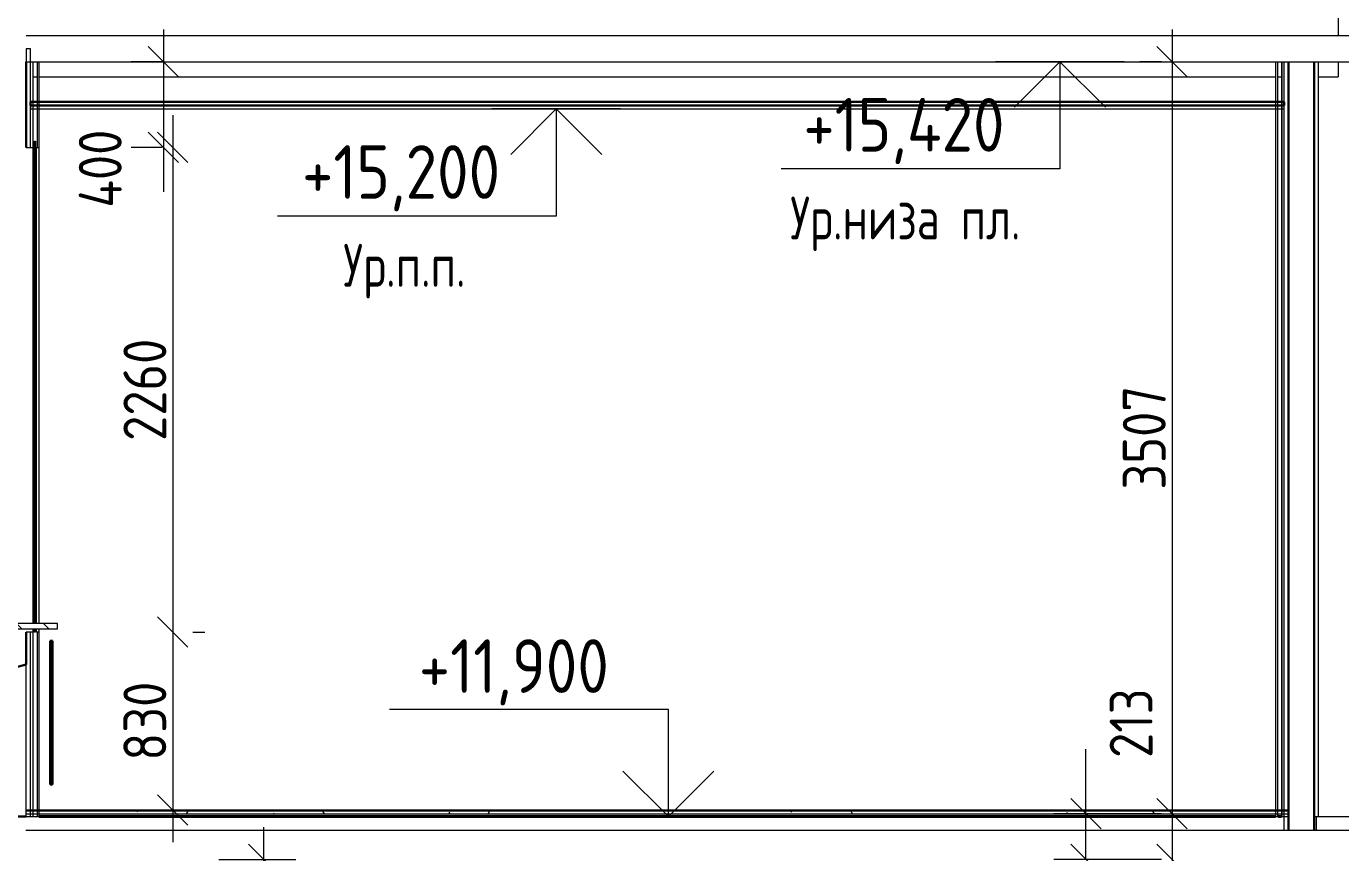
# Model space of a CAD drawing. Header units: millimetres. Extents: x -3929 to 624051, y 52832 to 514950.
# Drawn here: x 550572 to 556702, y 124477 to 128331 of the extents above; entities that cross this region are included whole.
import ezdxf

# ---------------------------------------------------------------- set-up
doc = ezdxf.new("R2010")
doc.units = ezdxf.units.MM
doc.linetypes.add('ADSK_Штриховая_ш3 п1_5', pattern=[4.5, 3, -1.5])
for name, color, linetype, lineweight in [('Аннотация', 7, 'Continuous', 18), ('Каркас', 7, 'Continuous', 18), ('Отметки', 7, 'Continuous', 9), ('Перекрытие', 7, 'Continuous', 18), ('Потолки', 7, 'Continuous', 9), ('Размеры', 7, 'Continuous', 9), ('Стены внутренние', 7, 'Continuous', 18), ('Стены наружные', 7, 'Continuous', 18), ('Стены несущие', 7, 'Continuous', 30), ('Стены отделка', 7, 'Continuous', 30), ('Стены перегородки', 7, 'Continuous', 30), ('Стены штриховка', 7, 'Continuous', 9), ('ШТРИХОВКА', 252, 'Continuous', 15)]:
    doc.layers.add(name, color=color, linetype=linetype, lineweight=lineweight)
doc.layers.add('Линии', color=7, linetype='Continuous', lineweight=9, true_color=0x00a600)
doc.layers.add('Линии разделители', color=4, linetype='ADSK_Штриховая_ш3 п1_5', lineweight=40, true_color=0x00ffff)
doc.styles.add('GOST Common_1', font='GOST_Common.ttf', dxfattribs={"width": 0.9, "height": 250})
doc.styles.add('GOST Common_3', font='GOST_Common.ttf', dxfattribs={"width": 0.8, "height": 350})
doc.styles.add('GOST Common_4', font='GOST_Common.ttf', dxfattribs={"width": 0.9, "height": 200})
doc.dimstyles.new('ADSK_Основной_2_мм', dxfattribs={"dimscale": 304.8, "dimtxt": 201.142999, "dimasz": 0.463911, "dimexe": 0.492126, "dimexo": 0.492126, "dimgap": 0.098425, "dimtad": 1, "dimrnd": 0.01, "dimdsep": 46, "dimtxsty": 'GOST Common_4', "dimblk1": 'OBLIQUE', "dimblk2": 'OBLIQUE', "dimsah": 1, "dimcen": 0.09, "dimdle": 0.492126, "dimazin": 2, "dimtfac": 1, "dimtdec": 4, "dimtix": 1, "dimtmove": 0, "dimatfit": 3, "dimfxl": 1, "dimtvp": 1, "dimtolj": 1, "dimtzin": 0, "dimlwd": 20, "dimlwe": 20, "dimarcsym": 2})
doc.dimstyles.new('ADSK_Основной_2_мм_1', dxfattribs={"dimscale": 304.8, "dimtxt": 201.142999, "dimasz": 0.463911, "dimexe": 0.492126, "dimexo": 0.492126, "dimgap": 0.098425, "dimtad": 1, "dimrnd": 0.01, "dimdsep": 46, "dimtxsty": 'GOST Common_4', "dimblk1": 'OBLIQUE', "dimblk2": 'OBLIQUE', "dimsah": 1, "dimcen": 0.09, "dimdle": 0.492126, "dimazin": 2, "dimtfac": 1, "dimtdec": 4, "dimtix": 1, "dimtmove": 1, "dimatfit": 3, "dimfxl": 1, "dimtvp": 1, "dimtolj": 1, "dimtzin": 0, "dimlwd": 20, "dimlwe": 20, "dimarcsym": 2})

# ---------------------------------------------------------------- blocks, each defined once
blk = doc.blocks.new('Высотные отметки - Стрелка вверх-12093-Разрез 1-1')
at = {"layer": 'Аннотация', "lineweight": 5}
for p, q in [((-8716.5, 340), (-10016.5, 340)), ((-8716.5, -160), (-8716.5, 340)), ((-8716.5, -160), (-8928.6, 52.1)), ((-8716.5, -160), (-8504.4, 52.1)), ((-8416.5, -160), (-9016.5, -160))]:
    blk.add_line(p, q, dxfattribs=at)
blk = doc.blocks.new('_Oblique')
at = {"color": 0, "linetype": 'ByBlock', "lineweight": -2}
blk.add_line((-0.5, -0.5), (0.5, 0.5), dxfattribs=at)
blk = doc.blocks.new('*D2822')
at = {"layer": 'Defpoints', "color": 0, "transparency": 16777216}
for p in [(551319.1, 124445.9), (551319.1, 123885.9), (551678.7, 123885.9)]:
    blk.add_point(p, dxfattribs=at)
at = {"layer": 'Размеры', "color": 0, "lineweight": 5, "transparency": 16777216}
for p, q in [((551678.7, 124595.9), (551678.7, 123885.9)), ((551469.1, 124445.9), (551828.7, 124445.9)), ((551469.1, 123885.9), (551828.7, 123885.9)), ((551678.7, 123885.9), (551678.7, 123663.5))]:
    blk.add_line(p, q, dxfattribs=at)
at = {"layer": 'Размеры', "color": 0, "lineweight": 5, "transparency": 16777216, "xscale": 141.4, "yscale": 141.4, "zscale": 141.4}
for p, rotation in [((551678.7, 124445.9), 90), ((551678.7, 123885.9), 270)]:
    blk.add_blockref('_Oblique', p, dxfattribs=dict(at, rotation=rotation))
at = {"layer": 'Размеры', "color": 0, "lineweight": 5, "transparency": 16777216, "insert": (551283.9, 123599.8), "char_height": 200, "width": 454.106, "attachment_point": 1, "rotation": 90, "line_spacing_factor": 1.022761, "style": 'GOST Common_4'}
blk.add_mtext('\\A1;560', dxfattribs=at)
blk = doc.blocks.new('*D2825')
at = {"layer": 'Defpoints', "color": 0, "transparency": 16777216}
for p in [(551354.8, 128165.9), (551211.3, 127765.9), (551354.8, 127765.9)]:
    blk.add_point(p, dxfattribs=at)
at = {"layer": 'Размеры', "color": 0, "lineweight": 5, "transparency": 16777216}
for p, q in [((551211.3, 128315.9), (551211.3, 127765.9)), ((551204.8, 128165.9), (551061.3, 128165.9)), ((551204.8, 127765.9), (551061.3, 127765.9)), ((551211.3, 127765.9), (551211.3, 127558.7))]:
    blk.add_line(p, q, dxfattribs=at)
at = {"layer": 'Размеры', "color": 0, "lineweight": 5, "transparency": 16777216, "xscale": 141.4, "yscale": 141.4, "zscale": 141.4}
for p, rotation in [((551211.3, 128165.9), 90), ((551211.3, 127765.9), 270)]:
    blk.add_blockref('_Oblique', p, dxfattribs=dict(at, rotation=rotation))
at = {"layer": 'Размеры', "color": 0, "lineweight": 5, "transparency": 16777216, "insert": (550816.6, 127484.8), "char_height": 200, "width": 474.561, "attachment_point": 1, "rotation": 90, "line_spacing_factor": 1.022761, "style": 'GOST Common_4'}
blk.add_mtext('\\A1;400', dxfattribs=at)
blk = doc.blocks.new('*D2826')
at = {"layer": 'Defpoints', "color": 0, "transparency": 16777216}
for p in [(551354.8, 127765.9), (551198.1, 125505.9), (551254.8, 125505.9)]:
    blk.add_point(p, dxfattribs=at)
at = {"layer": 'Размеры', "color": 0, "lineweight": 5, "transparency": 16777216}
for p, q in [((551254.8, 127915.9), (551254.8, 125355.9)), ((551204.8, 127765.9), (551104.8, 127765.9)), ((551348.1, 125505.9), (551404.8, 125505.9))]:
    blk.add_line(p, q, dxfattribs=at)
at = {"layer": 'Размеры', "color": 0, "lineweight": 5, "transparency": 16777216, "xscale": 141.4, "yscale": 141.4, "zscale": 141.4}
for p, rotation in [((551254.8, 127765.9), 90), ((551254.8, 125505.9), 270)]:
    blk.add_blockref('_Oblique', p, dxfattribs=dict(at, rotation=rotation))
at = {"layer": 'Размеры', "color": 0, "lineweight": 5, "transparency": 16777216, "insert": (551124.8, 126635.9), "char_height": 200, "width": 605.475, "attachment_point": 5, "rotation": 90, "style": 'GOST Common_4'}
blk.add_mtext('\\A1;2260', dxfattribs=at)
blk = doc.blocks.new('*D2827')
at = {"layer": 'Defpoints', "color": 0, "transparency": 16777216}
for p in [(551198.1, 125505.9), (551254.8, 124675.9), (551354.8, 124675.9)]:
    blk.add_point(p, dxfattribs=at)
at = {"layer": 'Размеры', "color": 0, "lineweight": 5, "transparency": 16777216}
for p, q in [((551254.8, 125655.9), (551254.8, 124525.9)), ((551348.1, 125505.9), (551404.8, 125505.9)), ((551204.8, 124675.9), (551104.8, 124675.9))]:
    blk.add_line(p, q, dxfattribs=at)
at = {"layer": 'Размеры', "color": 0, "lineweight": 5, "transparency": 16777216, "xscale": 141.4, "yscale": 141.4, "zscale": 141.4}
for p, rotation in [((551254.8, 125505.9), 90), ((551254.8, 124675.9), 270)]:
    blk.add_blockref('_Oblique', p, dxfattribs=dict(at, rotation=rotation))
at = {"layer": 'Размеры', "color": 0, "lineweight": 5, "transparency": 16777216, "insert": (551124.8, 125090.9), "char_height": 200, "width": 454.106, "attachment_point": 5, "rotation": 90, "style": 'GOST Common_4'}
blk.add_mtext('\\A1;830', dxfattribs=at)
blk = doc.blocks.new('Высотные отметки - Стрелка вниз-12094-Разрез 1-1')
at = {"layer": 'Аннотация', "lineweight": 5}
for p, q in [((-1155.9, 15420), (-1755.9, 15420)), ((-1455.9, 15420), (-1668, 15207.9)), ((-1455.9, 15420), (-1455.9, 14920)), ((-1455.9, 15420), (-1243.8, 15207.9)), ((-1455.9, 14920), (-2755.9, 14920))]:
    blk.add_line(p, q, dxfattribs=at)
blk = doc.blocks.new('*D2842')
at = {"layer": 'Defpoints', "color": 0, "transparency": 16777216}
for p in [(556015.5, 128165.9), (555915.5, 124658.9), (556015.5, 124658.9)]:
    blk.add_point(p, dxfattribs=at)
at = {"layer": 'Размеры', "color": 0, "lineweight": 5, "transparency": 16777216}
for p, q in [((555915.5, 128315.9), (555915.5, 124508.9)), ((555865.5, 128165.9), (555765.5, 128165.9)), ((555865.5, 124658.9), (555765.5, 124658.9))]:
    blk.add_line(p, q, dxfattribs=at)
at = {"layer": 'Размеры', "color": 0, "lineweight": 5, "transparency": 16777216, "xscale": 141.4, "yscale": 141.4, "zscale": 141.4}
for p, rotation in [((555915.5, 128165.9), 90), ((555915.5, 124658.9), 270)]:
    blk.add_blockref('_Oblique', p, dxfattribs=dict(at, rotation=rotation))
at = {"layer": 'Размеры', "color": 0, "lineweight": 5, "transparency": 16777216, "insert": (555785.5, 126412.4), "char_height": 200, "width": 605.475, "attachment_point": 5, "rotation": 90, "style": 'GOST Common_4'}
blk.add_mtext('\\A1;3507', dxfattribs=at)
blk = doc.blocks.new('*D2843')
at = {"layer": 'Defpoints', "color": 0, "transparency": 16777216}
for p in [(556015.5, 124658.9), (555513.2, 124445.9), (556015.5, 124445.9)]:
    blk.add_point(p, dxfattribs=at)
at = {"layer": 'Размеры', "color": 0, "lineweight": 5, "transparency": 16777216}
for p, q in [((555513.2, 124658.9), (555513.2, 124960.7)), ((555513.2, 124445.9), (555513.2, 124808.9)), ((555865.5, 124658.9), (555363.2, 124658.9)), ((555865.5, 124445.9), (555363.2, 124445.9))]:
    blk.add_line(p, q, dxfattribs=at)
at = {"layer": 'Размеры', "color": 0, "lineweight": 5, "transparency": 16777216, "xscale": 141.4, "yscale": 141.4, "zscale": 141.4}
for p, rotation in [((555513.2, 124658.9), 90), ((555513.2, 124445.9), 270)]:
    blk.add_blockref('_Oblique', p, dxfattribs=dict(at, rotation=rotation))
at = {"layer": 'Размеры', "color": 0, "lineweight": 5, "transparency": 16777216, "insert": (555624.2, 124919.5), "char_height": 200, "width": 409.104, "attachment_point": 1, "rotation": 90, "line_spacing_factor": 1.022761, "style": 'GOST Common_4'}
blk.add_mtext('\\A1;213', dxfattribs=at)
blk = doc.blocks.new('*D2844')
at = {"layer": 'Defpoints', "color": 0, "transparency": 16777216}
for p in [(556015.5, 124445.9), (555915.5, 120645.9), (556015.5, 120645.9)]:
    blk.add_point(p, dxfattribs=at)
at = {"layer": 'Размеры', "color": 0, "lineweight": 5, "transparency": 16777216}
for p, q in [((555915.5, 124595.9), (555915.5, 120495.9)), ((555865.5, 124445.9), (555765.5, 124445.9)), ((555865.5, 120645.9), (555765.5, 120645.9))]:
    blk.add_line(p, q, dxfattribs=at)
at = {"layer": 'Размеры', "color": 0, "lineweight": 5, "transparency": 16777216, "xscale": 141.4, "yscale": 141.4, "zscale": 141.4}
for p, rotation in [((555915.5, 124445.9), 90), ((555915.5, 120645.9), 270)]:
    blk.add_blockref('_Oblique', p, dxfattribs=dict(at, rotation=rotation))
at = {"layer": 'Размеры', "color": 0, "lineweight": 5, "transparency": 16777216, "insert": (555785.5, 122545.9), "char_height": 200, "width": 605.475, "attachment_point": 5, "rotation": 90, "style": 'GOST Common_4'}
blk.add_mtext('\\A1;3800', dxfattribs=at)

msp = doc.modelspace()

# ---------------------------------------------------------------- hatches: boundary and pattern name
at = {"layer": 'ШТРИХОВКА'}
h = msp.add_hatch(dxfattribs=at)
h.set_pattern_fill('FP_41', color=252, style=0, pattern_type=2)
h.set_pattern_definition([(0, (580790.93, 121145.93), (0, 124.95), []), (315, (580790.93, 121145.93), (124.95, 0), [176.706, -176.706]), (45, (580790.93, 121145.93), (124.95, 0), [176.706, -176.706])])
h.paths.add_polyline_path([(550709.917, 125520.933), (550716.677, 125520.933), (550716.677, 125545.933), (550205.442, 125545.933), (550205.442, 125520.933), (550579.534, 125520.933)])
msp.add_hatch(color=252, dxfattribs=at).paths.add_polyline_path([(550694.303, 124795.933), (550694.303, 125465.933), (550682.303, 125465.933), (550682.303, 124795.933)])
h = msp.add_hatch(dxfattribs=at)
h.set_pattern_fill('FP_29', color=252, style=0, pattern_type=2)
h.set_pattern_definition([(0, (580790.93, 121145.93), (406.4, 101.6), [33.528, -271.272, 33.528, -271.272, -1625.6]), (0, (580790.93, 121145.93), (406.4, 101.6), [-609.6, 33.528, -576.072, 33.528, -271.272, -711.2]), (0, (580790.93, 121145.93), (406.4, 101.6), [-1524, 33.528, -169.672, 33.528, -474.472]), (120, (580943.33, 121196.73), (-291.18818, 301.15272), [33.528, -271.272, 33.528, -271.272, -1625.6]), (120, (580943.33, 121196.73), (-291.18818, 301.15272), [-609.6, 33.528, -576.072, 33.528, -271.272, -711.2]), (120, (580943.33, 121196.73), (-291.18818, 301.15272), [-1524, 33.528, -169.672, 33.528, -474.472]), (240, (580994.13, 121399.93), (-115.21182, -402.75272), [33.528, -271.272, 33.528, -271.272, -1625.6]), (240, (580994.13, 121399.93), (-115.21182, -402.75272), [-609.6, 33.528, -576.072, 33.528, -271.272, -711.2]), (240, (580994.13, 121399.93), (-115.21182, -402.75272), [-1524, 33.528, -169.672, 33.528, -474.472])])
h.paths.add_polyline_path([(556446.771, 124658.933), (556458.36, 124658.933), (556458.36, 124670.933), (550571.761, 124670.933), (550571.761, 124658.933), (556316.388, 124658.933)])

# ---------------------------------------------------------------- linework, layer by layer
at = {"layer": 'Каркас'}
for p, q in [((556689.34, 128405.933), (556689.34, 128285.933)), ((556689.34, 128165.933), (556689.34, 128095.933)), ((550603.7, 128095.933), (550619.35, 128095.933)), ((550631.701, 128095.933), (556398.36, 128095.933)), ((556408.36, 128095.933), (556426.36, 128095.933)), ((556598.36, 128095.933), (556689.34, 128095.933))]:
    msp.add_line(p, q, dxfattribs=at)
at = {"layer": 'Линии', "color": 7, "lineweight": 30}
for p, q in [((550571.761, 125355.275), (550513.805, 125339.746)), ((550391.761, 124645.933), (550571.761, 124645.933))]:
    msp.add_line(p, q, dxfattribs=at)
at = {"layer": 'Линии', "color": 7}
msp.add_line((550571.761, 124645.933), (550571.761, 125355.275), dxfattribs=at)
at = {"layer": 'Линии разделители'}
for p, q in [((556398.36, 124645.933), (550631.701, 124645.933)), ((556426.36, 124645.933), (556408.36, 124645.933))]:
    msp.add_line(p, q, dxfattribs=at)
at = {"layer": 'Отметки', "lineweight": 5}
for p, q in [((553223, 127945.933), (553043.093, 127945.933)), ((554314.847, 124645.933), (553566.19, 124645.933))]:
    msp.add_line(p, q, dxfattribs=at)
at = {"layer": 'Перекрытие', "lineweight": 20}
for p, q in [((564053.195, 128285.933), (550571.7, 128285.933)), ((550571.7, 128165.933), (564053.195, 128165.933)), ((556458.36, 124673.383), (550571.761, 124673.383)), ((550571.761, 124658.933), (556458.36, 124658.933)), ((556458.36, 124658.933), (556458.36, 124673.383)), ((556847.926, 124580.933), (550569.21, 124580.933))]:
    msp.add_line(p, q, dxfattribs=at)
at = {"layer": 'Перекрытие'}
for p, q in [((550716.677, 125545.933), (550205.442, 125545.933)), ((550716.677, 125520.933), (550716.677, 125545.933)), ((550205.442, 125520.933), (550716.677, 125520.933)), ((556458.36, 124675.933), (550571.761, 124675.933)), ((556458.36, 124670.933), (550571.761, 124670.933)), ((556458.36, 124673.383), (556458.36, 124675.933))]:
    msp.add_line(p, q, dxfattribs=at)
at = {"layer": 'Потолки', "lineweight": 30}
for p, q in [((556438.36, 127977.933), (550591.7, 127977.933)), ((550591.7, 127977.933), (550591.7, 127961.933)), ((556438.36, 127961.933), (550591.7, 127961.933)), ((556438.36, 127961.933), (556438.36, 127977.933))]:
    msp.add_line(p, q, dxfattribs=at)
at = {"layer": 'Потолки', "lineweight": 18}
for p, q in [((550591.7, 127961.933), (550591.7, 127945.933)), ((550591.7, 127945.933), (556438.36, 127945.933)), ((556438.36, 127945.933), (556438.36, 127961.933))]:
    msp.add_line(p, q, dxfattribs=at)
at = {"layer": 'Стены внутренние'}
for p, q in [((550603.55, 127795.933), (550604.785, 127795.933)), ((550604.785, 127795.933), (550604.785, 125545.933)), ((550609.723, 125545.933), (550609.723, 127795.933)), ((550609.723, 127795.933), (550614.239, 127795.933)), ((550614.239, 127795.933), (550614.239, 125545.933)), ((550619.713, 125545.933), (550619.713, 127765.933)), ((550619.713, 127765.933), (550621.701, 127765.933)), ((550629.713, 127765.933), (550629.713, 125545.933)), ((550604.785, 125520.933), (550604.785, 125505.933)), ((550609.723, 125505.933), (550609.723, 125520.933)), ((550614.239, 125505.933), (550609.723, 125505.933)), ((550614.239, 125520.933), (550614.239, 125505.933)), ((550619.713, 125505.933), (550619.713, 125520.933)), ((550621.701, 125505.933), (550619.713, 125505.933)), ((550629.713, 125520.933), (550629.713, 125505.933)), ((550603.7, 124645.933), (550621.701, 124645.933)), ((550631.701, 124645.933), (556398.36, 124645.933)), ((556408.36, 124645.933), (556426.36, 124645.933)), ((556438.36, 124580.933), (556438.36, 124645.933)), ((556588.36, 124580.933), (556588.36, 124645.933)), ((556598.36, 124645.933), (556957.926, 124645.933))]:
    msp.add_line(p, q, dxfattribs=at)
at = {"layer": 'Стены наружные'}
for p, q in [((550601.713, 127765.933), (550601.713, 125545.933)), ((550601.713, 125520.933), (550601.713, 125505.933))]:
    msp.add_line(p, q, dxfattribs=at)
at = {"layer": 'Стены несущие', "lineweight": 30}
for p, q in [((550571.7, 128165.933), (550571.7, 127765.933)), ((550571.7, 125505.933), (550571.7, 125355.259)), ((550694.303, 125465.933), (550682.303, 125465.933)), ((550682.303, 125465.933), (550682.303, 124795.933)), ((550694.303, 124795.933), (550694.303, 125465.933)), ((550682.303, 124795.933), (550694.303, 124795.933))]:
    msp.add_line(p, q, dxfattribs=at)
at = {"layer": 'Стены отделка', "lineweight": 18}
for p, q in [((550571.7, 128225.933), (550571.7, 128165.933)), ((550591.7, 128225.933), (550571.7, 128225.933)), ((550591.7, 128165.933), (550591.7, 128225.933)), ((550603.7, 127765.933), (550603.7, 128165.933)), ((550621.701, 128165.933), (550621.701, 127765.933)), ((550631.701, 127765.933), (550631.701, 128165.933)), ((556398.36, 128165.933), (556398.36, 124645.933)), ((556408.36, 124645.933), (556408.36, 128165.933)), ((556426.36, 128165.933), (556426.36, 124645.933)), ((556598.36, 124645.933), (556598.36, 128165.933)), ((550571.7, 127765.933), (550603.7, 127765.933)), ((550621.701, 127765.933), (550631.701, 127765.933)), ((556438.36, 124645.933), (556438.36, 126745.933)), ((550603.7, 125505.933), (550571.7, 125505.933)), ((550603.7, 124645.933), (550603.7, 125505.933)), ((550621.701, 125505.933), (550621.701, 124645.933)), ((550631.701, 125505.933), (550621.701, 125505.933)), ((550631.701, 124645.933), (550631.701, 125505.933)), ((550571.761, 124645.933), (550603.7, 124645.933)), ((550621.701, 124645.933), (550631.701, 124645.933)), ((556398.36, 124645.933), (556408.36, 124645.933)), ((556426.36, 124645.933), (556458.36, 124645.933)), ((556578.36, 124645.933), (556598.36, 124645.933))]:
    msp.add_line(p, q, dxfattribs=at)
at = {"layer": 'Стены перегородки'}
for p, q in [((556458.36, 128165.933), (556458.36, 124580.933)), ((556578.36, 124580.933), (556578.36, 128165.933))]:
    msp.add_line(p, q, dxfattribs=at)
at = {"layer": 'Стены штриховка'}
for p, q in [((550591.7, 127765.933), (550591.7, 128165.933)), ((550601.7, 128165.933), (550601.7, 127765.933)), ((556428.36, 124645.933), (556428.36, 128165.933)), ((556438.36, 126745.933), (556438.36, 128165.933)), ((550591.7, 124645.933), (550591.7, 125505.933)), ((550601.7, 125505.933), (550601.7, 124645.933))]:
    msp.add_line(p, q, dxfattribs=at)

# ---------------------------------------------------------------- block references
at = {"layer": 'Аннотация', "lineweight": 20}
msp.add_blockref('Высотные отметки - Стрелка вниз-12094-Разрез 1-1', (556848.36, 112745.933), dxfattribs=at)
at = {"layer": 'Отметки', "lineweight": 20}
msp.add_blockref('Высотные отметки - Стрелка вниз-12094-Разрез 1-1', (554498.986, 112525.933), dxfattribs=at)
at = {"layer": 'Отметки', "lineweight": 5}
msp.add_blockref('Высотные отметки - Стрелка вверх-12093-Разрез 1-1', (562282.678, 124805.933), dxfattribs=at)

# ---------------------------------------------------------------- texts
at = {"layer": 'Отметки', "lineweight": 20, "char_height": 250, "attachment_point": 1, "line_spacing_factor": 1.022761, "style": 'GOST Common_1'}
for s, insert, width in [('+15,420', (554195.907, 127996.489), 1191.74462), ('+15,200', (551857.846, 127776.489), 1164.59094), ('+11,900', (552402.315, 125472.64), 1113.30067)]:
    msp.add_mtext(s, dxfattribs=dict(at, insert=insert, width=width))

# ---------------------------------------------------------------- dimensions: what is measured, and where the dimension line sits
at = {"layer": 'Размеры', "lineweight": 5}
for base, p1, p2, override, picture, middle in [((551211.336, 127765.933), (551354.831, 128165.933), (551354.831, 127765.933), {"dimpost": '<>', "dimfxl": 400, "dimlwd": 5, "dimlwe": 5}, '*D2825', (550949.908, 127558.714)), ((555513.21, 124445.933), (556015.513, 124658.933), (556015.513, 124445.933), {"dimpost": '<>', "dimfxl": 213, "dimlwd": 5, "dimlwe": 5}, '*D2843', (555757.496, 124960.699)), ((551678.707, 123885.933), (551319.082, 124445.933), (551319.082, 123885.933), {"dimpost": '<>', "dimfxl": 560, "dimlwd": 5, "dimlwe": 5}, '*D2822', (551417.278, 123663.496))]:
    dim = msp.add_linear_dim(base=base, p1=p1, p2=p2, angle=90, dimstyle='ADSK_Основной_2_мм', override=override, dxfattribs=at)
    dim.commit()
    dim.dimension.update_dxf_attribs({"geometry": picture, "text_midpoint": middle, "dimtype": 160, "text_rotation": 90})
for base, p1, p2, override, picture, middle in [((555915.528, 124658.933), (556015.513, 128165.933), (556015.513, 124658.933), {"dimpost": '<>', "dimfxl": 3507, "dimlwd": 5, "dimlwe": 5}, '*D2842', (555785.528, 126412.433)), ((551254.846, 125505.933), (551354.831, 127765.933), (551198.111, 125505.933), {"dimpost": '<>', "dimfxl": 2265.427367, "dimlwd": 5, "dimlwe": 5}, '*D2826', (551124.846, 126635.933)), ((551254.846, 124675.933), (551198.111, 125505.933), (551354.831, 124675.933), {"dimpost": '<>', "dimfxl": 844.666298, "dimlwd": 5, "dimlwe": 5}, '*D2827', (551124.846, 125090.933)), ((555915.528, 120645.933), (556015.513, 124445.933), (556015.513, 120645.933), {"dimpost": '<>', "dimfxl": 3800, "dimlwd": 5, "dimlwe": 5}, '*D2844', (555785.528, 122545.933))]:
    dim = msp.add_linear_dim(base=base, p1=p1, p2=p2, angle=90, dimstyle='ADSK_Основной_2_мм_1', override=override, dxfattribs=at)
    dim.commit()
    dim.dimension.update_dxf_attribs({"geometry": picture, "text_midpoint": middle})

# ---------------------------------------------------------------- next in the draw order: texts
at = {"layer": 'Аннотация', "lineweight": 9, "char_height": 200, "attachment_point": 1, "line_spacing_factor": 1.022766, "style": 'GOST Common_3', "bg_fill": 2}
for s, insert, width in [('\\pxt1.8,3.6,5.4,7.2,9,10.8,12.6,14.4,16.2,18,19.8,21.6,23.4,25.2,27,28.8,30.6,32.4,34.2,36,37.8,39.6,41.4,43.2,45,46.8,48.6,50.4,52.2,54,55.8,57.6;{Ур.низа пл.}', (554134.388, 127536.911), 1257.147), ('\\pxt1.8,3.6,5.4,7.2,9,10.8,12.6,14.4,16.2,18,19.8,21.6,23.4,25.2,27,28.8,30.6,32.4,34.2,36,37.8,39.6,41.4,43.2,45,46.8,48.6,50.4,52.2,54,55.8,57.6;{Ур.п.п.}', (552049.925, 127316.355), 715.383)]:
    msp.add_mtext(s, dxfattribs=dict(at, insert=insert, width=width))

doc.saveas('drawing.dxf')
